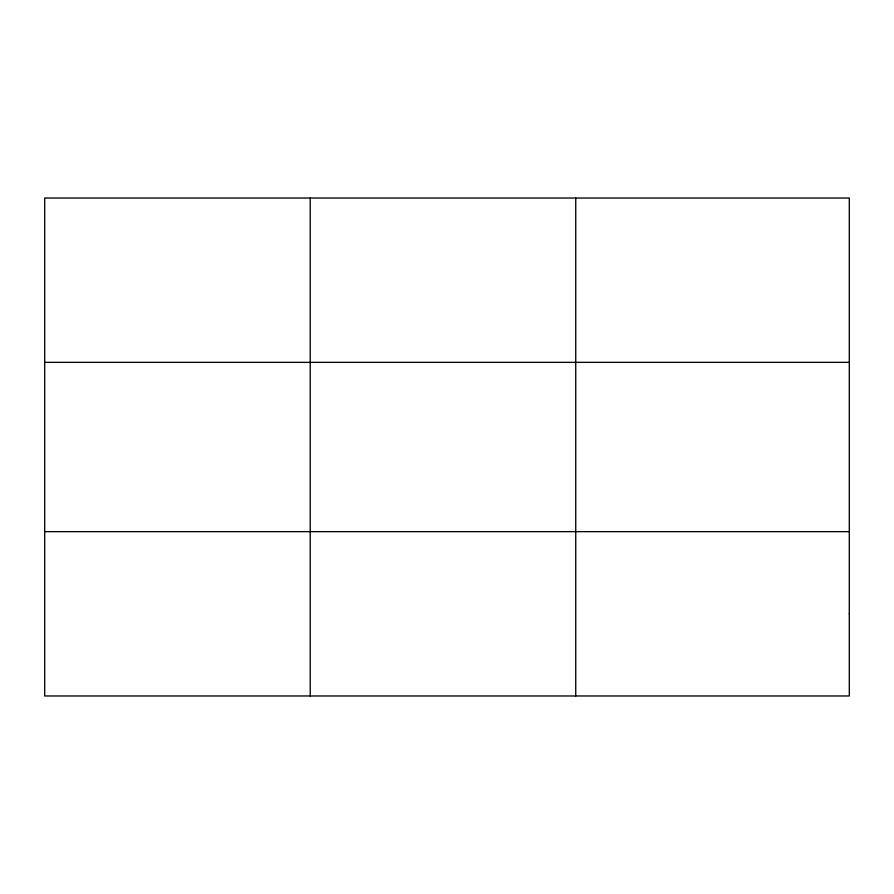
<?xml version="1.0" encoding="UTF-8"?>
<svg xmlns="http://www.w3.org/2000/svg" width="894" height="894" viewBox="0 0 894 894"><rect width="100%" height="100%" fill="white"/><g stroke="black" fill="none" stroke-linecap="round" stroke-linejoin="round"><path stroke-width="1.34" d="M310.218 695.968L310.218 198.032M575.736 695.968L575.736 198.032M44.7 362.349L849.3 362.349M44.7 531.651L849.3 531.651M849.3 613.809L849.3 695.968L44.7 695.968L44.7 198.032L849.3 198.032L849.3 613.809"/></g></svg>
